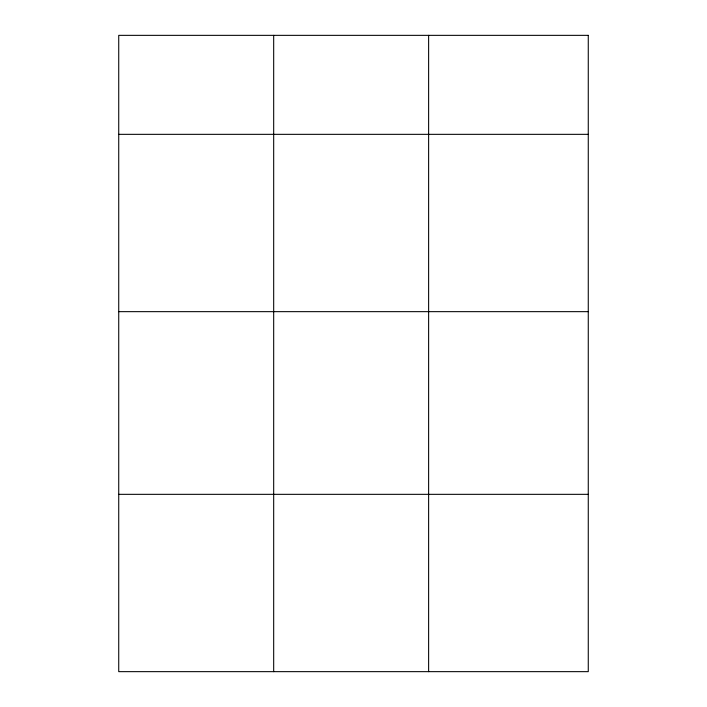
<?xml version="1.0" encoding="UTF-8"?>
<svg xmlns="http://www.w3.org/2000/svg" width="707" height="707" viewBox="0 0 707 707"><rect width="100%" height="100%" fill="white"/><g stroke="black" fill="none" stroke-linecap="round" stroke-linejoin="round"><path stroke-width="1.06" d="M118.732 134.339L588.268 134.339M118.732 311.654L588.268 311.654M118.732 494.334L588.268 494.334M428.628 35.35L428.628 671.65M273.68 35.35L273.68 671.65M588.268 35.35L118.732 35.35L118.732 671.65L588.268 671.65L588.268 35.35"/></g></svg>
